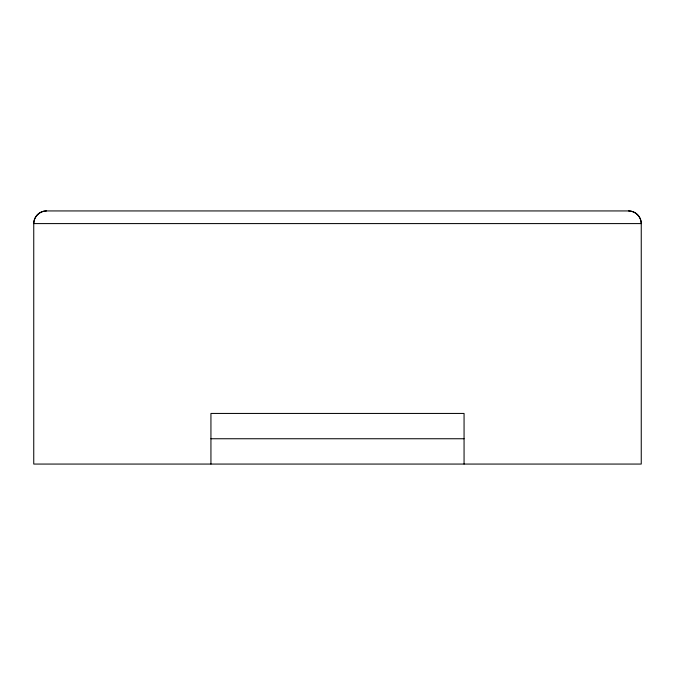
<?xml version="1.0" encoding="UTF-8"?>
<svg xmlns="http://www.w3.org/2000/svg" width="675" height="675" viewBox="0 0 675 675"><rect width="100%" height="100%" fill="white"/><g stroke="black" fill="none" stroke-linecap="round" stroke-linejoin="round"><path stroke-width="1.01" d="M46.406 210.938C39.631 210.895 33.708 216.818 33.75 223.594L33.75 464.062L641.25 464.062L641.25 223.594C641.292 216.818 635.369 210.895 628.594 210.938L46.406 210.938A12.656 12.656 0 0 0 33.75 223.594L641.25 223.594A12.656 12.656 0 0 0 628.594 210.938M210.938 438.75L464.062 438.75M464.062 464.062L464.062 413.438L210.938 413.438L210.938 464.062"/></g></svg>
